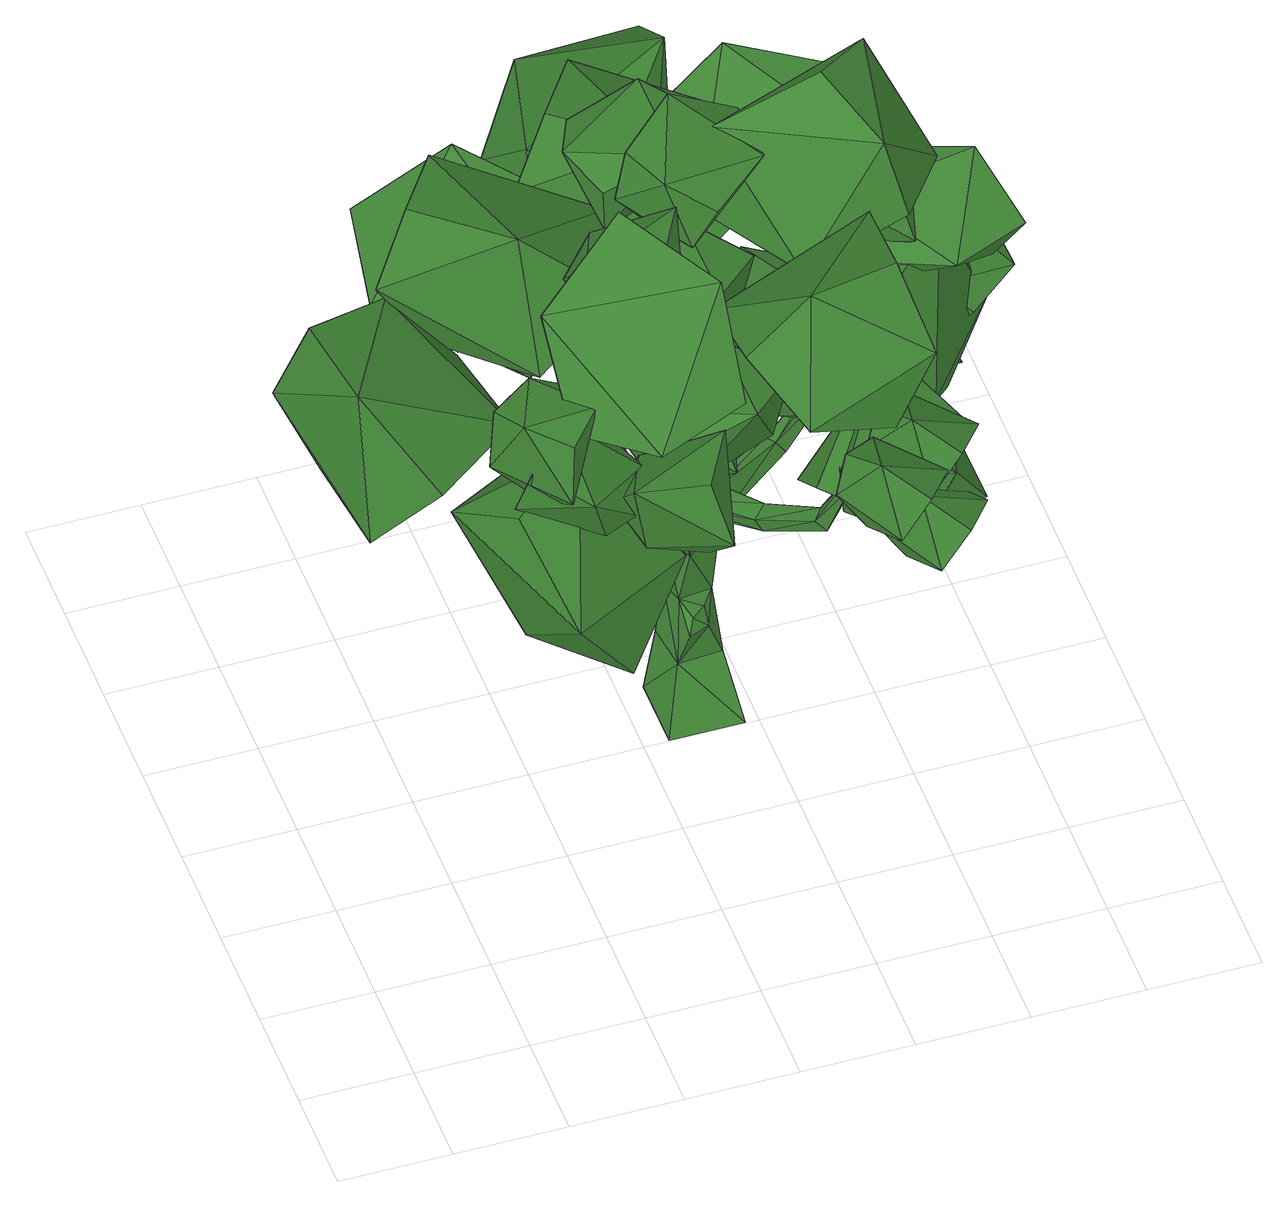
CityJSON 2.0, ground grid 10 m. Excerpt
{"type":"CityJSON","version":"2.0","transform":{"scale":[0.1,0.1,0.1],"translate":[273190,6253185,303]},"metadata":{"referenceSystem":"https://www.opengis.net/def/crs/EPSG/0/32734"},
"CityObjects":{
"tree1":{"type":"SolitaryVegetationObject","attributes":{"height":2.2,"width":0.18,"group":"standard","type":"broadleaf","footprint":[263520.44,6242772.45],"ground_height":17.25},"geometry":[{"type":"MultiSurface","lod":"2","boundaries":[[[0,1,2]],[[3,4,5]],[[0,6,7]],[[8,9,6]],[[9,10,11]],[[3,12,13]],[[2,8,0]],[[14,15,8]],[[15,16,10]],[[17,18,19]],[[2,20,14]],[[20,21,14]],[[22,16,21]],[[23,24,25]],[[7,20,1]],[[22,26,9]],[[9,23,22]],[[11,27,23]],[[28,29,30]],[[25,31,32]],[[33,34,35]],[[5,36,37]],[[38,39,40]],[[34,41,35]],[[28,38,34]],[[31,41,29]],[[39,42,43]],[[41,44,29]],[[29,39,30]],[[41,40,45]],[[46,42,47]],[[40,47,45]],[[39,46,40]],[[44,47,42]],[[48,49,50]],[[11,48,51]],[[11,12,3]],[[10,13,48]],[[52,53,54]],[[51,50,55]],[[12,55,52]],[[12,49,13]],[[56,57,58]],[[52,59,49]],[[49,56,50]],[[55,56,53]],[[60,57,61]],[[53,58,60]],[[53,61,54]],[[54,57,59]],[[62,63,64]],[[19,65,66]],[[67,65,62]],[[17,62,68]],[[10,17,32]],[[10,66,67]],[[16,19,66]],[[32,19,25]],[[64,69,70]],[[68,71,18]],[[18,63,65]],[[68,64,72]],[[70,73,74]],[[72,75,71]],[[63,75,69]],[[64,76,72]],[[73,77,74]],[[76,78,75]],[[75,73,69]],[[76,74,77]],[[79,80,81]],[[22,81,80]],[[9,79,6]],[[20,79,81]],[[82,83,84]],[[33,85,86]],[[33,28,34]],[[87,32,31]],[[33,36,88]],[[86,82,84]],[[27,37,82]],[[89,90,91]],[[82,92,93]],[[84,89,36]],[[37,89,92]],[[94,91,90]],[[89,95,92]],[[83,94,90]],[[93,95,94]],[[86,24,27]],[[86,85,24]],[[85,25,24]],[[5,87,88]],[[5,4,87]],[[4,32,87]],[[0,7,1]],[[0,8,6]],[[8,15,9]],[[9,15,10]],[[13,32,4]],[[4,3,13]],[[2,14,8]],[[14,21,15]],[[15,21,16]],[[17,68,18]],[[2,1,20]],[[20,22,21]],[[22,23,16]],[[25,16,23]],[[23,27,24]],[[7,6,20]],[[22,80,26]],[[9,11,23]],[[11,3,27]],[[28,31,29]],[[25,35,31]],[[35,25,85]],[[85,33,35]],[[37,3,5]],[[5,88,36]],[[38,30,39]],[[34,38,41]],[[28,30,38]],[[31,35,41]],[[39,44,42]],[[41,45,44]],[[29,44,39]],[[41,38,40]],[[46,43,42]],[[40,46,47]],[[39,43,46]],[[44,45,47]],[[48,13,49]],[[11,10,48]],[[11,51,12]],[[10,32,13]],[[52,55,53]],[[51,48,50]],[[12,51,55]],[[12,52,49]],[[56,59,57]],[[52,54,59]],[[49,59,56]],[[55,50,56]],[[60,58,57]],[[53,56,58]],[[53,60,61]],[[54,61,57]],[[62,65,63]],[[19,18,65]],[[67,66,65]],[[17,67,62]],[[10,67,17]],[[10,16,66]],[[16,25,19]],[[32,17,19]],[[64,63,69]],[[68,72,71]],[[18,71,63]],[[68,62,64]],[[70,69,73]],[[72,76,75]],[[63,71,75]],[[64,70,76]],[[73,78,77]],[[76,77,78]],[[75,78,73]],[[76,70,74]],[[79,26,80]],[[22,20,81]],[[9,26,79]],[[20,6,79]],[[82,93,83]],[[33,88,28]],[[28,88,31]],[[88,87,31]],[[33,84,36]],[[84,33,86]],[[86,27,82]],[[27,3,37]],[[89,83,90]],[[82,37,92]],[[84,83,89]],[[37,36,89]],[[94,95,91]],[[89,91,95]],[[83,93,94]],[[93,92,95]],[[96,97,98]],[[99,100,101]],[[102,103,104]],[[96,98,104]],[[105,106,107]],[[108,109,110]],[[111,112,113]],[[105,107,113]],[[114,115,116]],[[117,118,119]],[[120,121,122]],[[114,116,122]],[[123,124,125]],[[126,127,128]],[[129,130,131]],[[123,125,131]],[[132,133,134]],[[135,136,137]],[[138,139,140]],[[132,134,140]],[[141,142,143]],[[144,145,146]],[[147,148,149]],[[141,143,149]],[[150,151,152]],[[153,154,155]],[[156,157,158]],[[150,152,158]],[[159,160,161]],[[162,163,164]],[[165,166,167]],[[159,161,167]],[[168,169,170]],[[171,172,173]],[[174,175,176]],[[168,170,176]],[[177,178,179]],[[180,181,182]],[[183,184,185]],[[177,179,185]],[[186,187,188]],[[189,190,191]],[[192,193,194]],[[186,188,194]],[[195,196,197]],[[198,199,200]],[[201,202,203]],[[195,197,203]],[[204,205,206]],[[207,208,209]],[[210,211,212]],[[204,206,212]],[[213,214,215]],[[216,217,218]],[[219,220,221]],[[213,215,221]],[[222,223,224]],[[225,226,227]],[[228,229,230]],[[222,224,230]],[[231,232,233]],[[234,235,236]],[[237,238,239]],[[231,233,239]],[[240,241,242]],[[243,244,245]],[[246,247,248]],[[240,242,248]],[[249,250,251]],[[252,253,254]],[[255,256,257]],[[249,251,257]],[[258,259,260]],[[261,262,263]],[[264,265,266]],[[258,260,266]],[[267,268,269]],[[270,271,272]],[[273,274,275]],[[267,269,275]],[[276,277,278]],[[279,280,281]],[[282,283,284]],[[276,278,284]],[[285,286,287]],[[288,289,290]],[[291,292,293]],[[285,287,293]],[[294,295,296]],[[297,298,299]],[[300,301,302]],[[294,296,302]],[[303,304,305]],[[306,307,308]],[[309,310,311]],[[303,305,311]],[[312,313,314]],[[315,316,317]],[[318,319,320]],[[312,314,320]],[[321,322,323]],[[324,325,326]],[[327,328,329]],[[321,323,329]],[[330,331,332]],[[333,334,335]],[[336,337,338]],[[330,332,338]],[[339,340,341]],[[342,343,344]],[[345,346,347]],[[339,341,347]],[[348,349,350]],[[351,352,353]],[[354,355,356]],[[348,350,356]],[[357,358,359]],[[360,361,362]],[[363,364,365]],[[357,359,365]],[[366,367,368]],[[369,370,371]],[[372,373,374]],[[366,368,374]],[[375,376,377]],[[378,379,380]],[[381,382,383]],[[375,377,383]],[[384,385,386]],[[387,388,389]],[[390,391,392]],[[384,386,392]],[[393,394,395]],[[396,397,398]],[[399,400,401]],[[393,395,401]],[[402,403,404]],[[405,406,407]],[[408,409,410]],[[402,404,410]],[[411,412,413]],[[414,415,416]],[[417,418,419]],[[411,413,419]],[[419,416,417]],[[419,413,416]],[[413,414,416]],[[419,412,411]],[[419,418,412]],[[418,420,412]],[[416,418,417]],[[416,415,418]],[[415,420,418]],[[413,415,414]],[[413,412,415]],[[412,420,415]],[[410,407,408]],[[410,404,407]],[[404,405,407]],[[410,403,402]],[[410,409,403]],[[409,421,403]],[[407,409,408]],[[407,406,409]],[[406,421,409]],[[404,406,405]],[[404,403,406]],[[403,421,406]],[[401,398,399]],[[401,395,398]],[[395,396,398]],[[401,394,393]],[[401,400,394]],[[400,422,394]],[[398,400,399]],[[398,397,400]],[[397,422,400]],[[395,397,396]],[[395,394,397]],[[394,422,397]],[[392,389,390]],[[392,386,389]],[[386,387,389]],[[392,385,384]],[[392,391,385]],[[391,423,385]],[[389,391,390]],[[389,388,391]],[[388,423,391]],[[386,388,387]],[[386,385,388]],[[385,423,388]],[[383,380,381]],[[383,377,380]],[[377,378,380]],[[383,376,375]],[[383,382,376]],[[382,424,376]],[[380,382,381]],[[380,379,382]],[[379,424,382]],[[377,379,378]],[[377,376,379]],[[376,424,379]],[[374,371,372]],[[374,368,371]],[[368,369,371]],[[374,367,366]],[[374,373,367]],[[373,425,367]],[[371,373,372]],[[371,370,373]],[[370,425,373]],[[368,370,369]],[[368,367,370]],[[367,425,370]],[[365,362,363]],[[365,359,362]],[[359,360,362]],[[365,358,357]],[[365,364,358]],[[364,426,358]],[[362,364,363]],[[362,361,364]],[[361,426,364]],[[359,361,360]],[[359,358,361]],[[358,426,361]],[[356,353,354]],[[356,350,353]],[[350,351,353]],[[356,349,348]],[[356,355,349]],[[355,427,349]],[[353,355,354]],[[353,352,355]],[[352,427,355]],[[350,352,351]],[[350,349,352]],[[349,427,352]],[[347,344,345]],[[347,341,344]],[[341,342,344]],[[347,340,339]],[[347,346,340]],[[346,428,340]],[[344,346,345]],[[344,343,346]],[[343,428,346]],[[341,343,342]],[[341,340,343]],[[340,428,343]],[[338,335,336]],[[338,332,335]],[[332,333,335]],[[338,331,330]],[[338,337,331]],[[337,429,331]],[[335,337,336]],[[335,334,337]],[[334,429,337]],[[332,334,333]],[[332,331,334]],[[331,429,334]],[[329,326,327]],[[329,323,326]],[[323,324,326]],[[329,322,321]],[[329,328,322]],[[328,430,322]],[[326,328,327]],[[326,325,328]],[[325,430,328]],[[323,325,324]],[[323,322,325]],[[322,430,325]],[[320,317,318]],[[320,314,317]],[[314,315,317]],[[320,313,312]],[[320,319,313]],[[319,431,313]],[[317,319,318]],[[317,316,319]],[[316,431,319]],[[314,316,315]],[[314,313,316]],[[313,431,316]],[[311,308,309]],[[311,305,308]],[[305,306,308]],[[311,304,303]],[[311,310,304]],[[310,432,304]],[[308,310,309]],[[308,307,310]],[[307,432,310]],[[305,307,306]],[[305,304,307]],[[304,432,307]],[[302,299,300]],[[302,296,299]],[[296,297,299]],[[302,295,294]],[[302,301,295]],[[301,433,295]],[[299,301,300]],[[299,298,301]],[[298,433,301]],[[296,298,297]],[[296,295,298]],[[295,433,298]],[[293,290,291]],[[293,287,290]],[[287,288,290]],[[293,286,285]],[[293,292,286]],[[292,434,286]],[[290,292,291]],[[290,289,292]],[[289,434,292]],[[287,289,288]],[[287,286,289]],[[286,434,289]],[[284,281,282]],[[284,278,281]],[[278,279,281]],[[284,277,276]],[[284,283,277]],[[283,435,277]],[[281,283,282]],[[281,280,283]],[[280,435,283]],[[278,280,279]],[[278,277,280]],[[277,435,280]],[[275,272,273]],[[275,269,272]],[[269,270,272]],[[275,268,267]],[[275,274,268]],[[274,436,268]],[[272,274,273]],[[272,271,274]],[[271,436,274]],[[269,271,270]],[[269,268,271]],[[268,436,271]],[[266,263,264]],[[266,260,263]],[[260,261,263]],[[266,259,258]],[[266,265,259]],[[265,437,259]],[[263,265,264]],[[263,262,265]],[[262,437,265]],[[260,262,261]],[[260,259,262]],[[259,437,262]],[[257,254,255]],[[257,251,254]],[[251,252,254]],[[257,250,249]],[[257,256,250]],[[256,438,250]],[[254,256,255]],[[254,253,256]],[[253,438,256]],[[251,253,252]],[[251,250,253]],[[250,438,253]],[[248,245,246]],[[248,242,245]],[[242,243,245]],[[248,241,240]],[[248,247,241]],[[247,439,241]],[[245,247,246]],[[245,244,247]],[[244,439,247]],[[242,244,243]],[[242,241,244]],[[241,439,244]],[[239,236,237]],[[239,233,236]],[[233,234,236]],[[239,232,231]],[[239,238,232]],[[238,440,232]],[[236,238,237]],[[236,235,238]],[[235,440,238]],[[233,235,234]],[[233,232,235]],[[232,440,235]],[[230,227,228]],[[230,224,227]],[[224,225,227]],[[230,223,222]],[[230,229,223]],[[229,441,223]],[[227,229,228]],[[227,226,229]],[[226,441,229]],[[224,226,225]],[[224,223,226]],[[223,441,226]],[[221,218,219]],[[221,215,218]],[[215,216,218]],[[221,214,213]],[[221,220,214]],[[220,442,214]],[[218,220,219]],[[218,217,220]],[[217,442,220]],[[215,217,216]],[[215,214,217]],[[214,442,217]],[[212,209,210]],[[212,206,209]],[[206,207,209]],[[212,205,204]],[[212,211,205]],[[211,443,205]],[[209,211,210]],[[209,208,211]],[[208,443,211]],[[206,208,207]],[[206,205,208]],[[205,443,208]],[[203,200,201]],[[203,197,200]],[[197,198,200]],[[203,196,195]],[[203,202,196]],[[202,444,196]],[[200,202,201]],[[200,199,202]],[[199,444,202]],[[197,199,198]],[[197,196,199]],[[196,444,199]],[[194,191,192]],[[194,188,191]],[[188,189,191]],[[194,187,186]],[[194,193,187]],[[193,445,187]],[[191,193,192]],[[191,190,193]],[[190,445,193]],[[188,190,189]],[[188,187,190]],[[187,445,190]],[[185,182,183]],[[185,179,182]],[[179,180,182]],[[185,178,177]],[[185,184,178]],[[184,446,178]],[[182,184,183]],[[182,181,184]],[[181,446,184]],[[179,181,180]],[[179,178,181]],[[178,446,181]],[[176,173,174]],[[176,170,173]],[[170,171,173]],[[176,169,168]],[[176,175,169]],[[175,447,169]],[[173,175,174]],[[173,172,175]],[[172,447,175]],[[170,172,171]],[[170,169,172]],[[169,447,172]],[[167,164,165]],[[167,161,164]],[[161,162,164]],[[167,160,159]],[[167,166,160]],[[166,448,160]],[[164,166,165]],[[164,163,166]],[[163,448,166]],[[161,163,162]],[[161,160,163]],[[160,448,163]],[[158,155,156]],[[158,152,155]],[[152,153,155]],[[158,151,150]],[[158,157,151]],[[157,449,151]],[[155,157,156]],[[155,154,157]],[[154,449,157]],[[152,154,153]],[[152,151,154]],[[151,449,154]],[[149,146,147]],[[149,143,146]],[[143,144,146]],[[149,142,141]],[[149,148,142]],[[148,450,142]],[[146,148,147]],[[146,145,148]],[[145,450,148]],[[143,145,144]],[[143,142,145]],[[142,450,145]],[[140,137,138]],[[140,134,137]],[[134,135,137]],[[140,133,132]],[[140,139,133]],[[139,451,133]],[[137,139,138]],[[137,136,139]],[[136,451,139]],[[134,136,135]],[[134,133,136]],[[133,451,136]],[[131,128,129]],[[131,125,128]],[[125,126,128]],[[131,124,123]],[[131,130,124]],[[130,452,124]],[[128,130,129]],[[128,127,130]],[[127,452,130]],[[125,127,126]],[[125,124,127]],[[124,452,127]],[[122,119,120]],[[122,116,119]],[[116,117,119]],[[122,115,114]],[[122,121,115]],[[121,453,115]],[[119,121,120]],[[119,118,121]],[[118,453,121]],[[116,118,117]],[[116,115,118]],[[115,453,118]],[[113,110,111]],[[113,107,110]],[[107,108,110]],[[113,106,105]],[[113,112,106]],[[112,454,106]],[[110,112,111]],[[110,109,112]],[[109,454,112]],[[107,109,108]],[[107,106,109]],[[106,454,109]],[[104,101,102]],[[104,98,101]],[[98,99,101]],[[104,97,96]],[[104,103,97]],[[103,455,97]],[[101,103,102]],[[101,100,103]],[[100,455,103]],[[98,100,99]],[[98,97,100]],[[97,455,100]]]}]}
},
"vertices":[
[388,367,4],[322,301,4],[322,367,4],[370,331,247],[365,343,247],[366,331,258],[378,329,64],[388,301,4],[373,374,63],[374,345,122],[362,355,210],[376,330,212],[434,359,258],[429,371,254],[333,369,63],[366,370,123],[336,356,183],[352,390,237],[334,440,278],[342,383,234],[338,326,64],[337,362,123],[342,335,129],[349,327,183],[343,324,239],[337,335,237],[362,329,120],[352,316,241],[325,332,324],[260,344,404],[263,333,411],[316,346,319],[356,350,243],[344,316,261],[313,322,317],[304,335,312],[396,276,277],[405,276,262],[259,324,401],[155,333,389],[153,326,380],[255,335,394],[99,337,421],[101,334,423],[154,342,382],[152,335,373],[99,331,420],[97,334,418],[438,373,241],[470,372,304],[482,374,300],[443,360,243],[471,363,307],[466,351,364],[455,350,368],[484,364,302],[465,360,363],[512,364,409],[515,364,407],[454,359,366],[516,361,408],[513,361,410],[355,452,259],[328,492,265],[347,494,265],[330,448,258],[341,393,210],[356,393,220],[349,442,280],[333,526,246],[350,528,246],[331,496,281],[342,497,281],[331,575,271],[340,576,272],[336,531,260],[345,532,261],[337,573,279],[332,572,278],[363,321,105],[349,319,119],[344,312,106],[391,264,258],[419,215,306],[384,265,272],[338,324,248],[347,315,251],[359,341,256],[360,330,268],[428,226,309],[436,191,365],[441,197,366],[439,220,301],[428,209,298],[441,188,363],[447,193,364],[597,390,446],[562,318,517],[613,350,376],[563,302,334],[528,226,401],[504,356,325],[464,397,384],[425,325,453],[531,430,417],[166,383,421],[178,277,436],[116,393,358],[41,362,348],[48,256,360],[10,393,417],[38,382,493],[45,277,510],[113,410,478],[253,217,446],[286,150,370],[195,265,413],[127,241,375],[156,175,296],[98,196,436],[136,134,474],[165,63,399],[202,176,496],[469,153,646],[479,253,609],[389,135,650],[335,141,590],[340,241,551],[374,92,538],[451,101,511],[460,199,469],[486,102,585],[319,95,586],[314,143,682],[242,81,561],[182,136,555],[172,185,649],[221,186,505],[293,222,517],[288,274,611],[335,153,530],[469,251,345],[404,214,360],[494,265,396],[507,229,440],[443,191,458],[540,193,408],[525,165,360],[462,124,376],[509,211,330],[538,387,540],[603,349,555],[538,401,484],[545,365,438],[611,327,449],[502,329,452],[494,300,502],[557,260,515],[495,347,536],[190,373,421],[112,445,436],[235,398,358],[271,470,348],[197,546,360],[315,467,417],[286,457,493],[212,532,510],[248,387,478],[257,592,421],[316,680,436],[287,551,358],[364,526,348],[428,611,360],[368,482,417],[353,509,493],[417,594,510],[278,537,478],[482,372,468],[383,411,483],[515,411,405],[523,491,395],[426,535,407],[564,504,464],[541,484,540],[445,528,557],[530,405,525],[374,553,508],[448,477,522],[328,532,444],[287,461,435],[358,381,446],[244,467,504],[273,475,579],[343,396,597],[316,543,564],[233,491,500],[306,414,515],[187,469,437],[146,399,427],[216,319,439],[103,404,496],[132,413,572],[202,333,589],[175,481,557],[467,342,690],[378,360,638],[500,277,658],[518,266,581],[432,282,526],[564,330,574],[543,405,589],[458,426,533],[521,393,664],[313,653,368],[225,620,325],[346,591,405],[364,521,373],[278,483,329],[410,550,315],[389,603,260],[304,568,212],[367,659,311],[302,354,638],[353,396,651],[293,354,587],[328,345,550],[380,387,560],[342,299,567],[360,287,614],[413,326,626],[320,306,640],[360,338,458],[411,380,471],[352,339,408],[386,329,371],[438,371,380],[400,283,388],[418,271,434],[471,311,446],[378,290,461],[261,438,454],[312,480,467],[253,438,404],[287,429,367],[339,470,376],[301,382,384],[319,370,431],[372,410,442],[279,390,457],[249,483,362],[307,497,393],[229,527,346],[252,561,316],[310,578,344],[262,529,277],[288,485,280],[348,499,307],[259,464,316],[283,354,597],[346,353,622],[263,400,608],[282,446,596],[345,449,621],[286,438,546],[311,400,522],[375,401,544],[287,362,546],[283,146,493],[346,145,518],[263,192,504],[282,238,492],[345,240,517],[286,230,442],[311,191,418],[375,192,441],[287,153,443],[283,240,541],[346,239,566],[263,286,552],[282,332,541],[345,335,565],[286,324,490],[311,286,466],[375,286,489],[287,247,491],[216,133,470],[220,88,520],[251,169,478],[301,162,486],[309,118,537],[310,136,442],[287,93,426],[293,47,475],[239,112,429],[453,370,524],[457,325,575],[488,406,533],[538,399,541],[546,356,592],[547,373,497],[524,331,481],[530,284,530],[476,349,484],[234,311,554],[238,266,605],[269,347,563],[319,340,570],[327,297,621],[328,315,527],[305,272,511],[311,226,560],[257,290,513],[275,300,378],[279,256,428],[310,336,386],[360,329,394],[367,286,445],[369,304,350],[346,261,334],[352,215,383],[298,279,336],[365,248,467],[369,203,517],[401,284,475],[451,277,483],[458,234,534],[460,251,439],[436,209,423],[443,162,472],[388,227,426],[241,463,372],[245,419,422],[276,500,380],[327,493,388],[334,449,439],[335,467,344],[312,424,328],[318,378,377],[264,443,331],[469,204,434],[527,178,412],[432,191,400],[420,144,384],[476,116,360],[411,124,431],[443,123,471],[501,94,450],[451,174,472],[449,146,492],[466,104,512],[480,167,482],[509,156,460],[527,114,479],[487,146,430],[459,121,429],[475,78,447],[438,138,456],[449,123,425],[466,81,446],[480,144,416],[509,133,394],[527,91,413],[487,123,363],[459,98,363],[475,55,381],[438,115,390],[400,79,517],[417,37,537],[431,100,507],[460,89,485],[478,47,504],[438,79,455],[410,54,454],[426,11,472],[389,71,481],[324,160,506],[273,139,526],[314,185,470],[285,219,467],[233,199,486],[303,243,500],[310,230,542],[260,211,564],[335,194,532],[228,105,476],[187,89,514],[208,124,441],[179,157,441],[135,142,478],[205,186,463],[225,181,502],[183,167,541],[246,143,492],[590,314,401],[637,348,409],[559,326,430],[542,367,436],[587,403,446],[529,373,394],[554,371,358],[599,407,365],[569,329,364],[547,290,383],[581,316,344],[543,317,418],[528,359,417],[562,389,379],[489,350,398],[483,330,358],[515,358,318],[505,293,369],[173,101,575],[169,94,517],[203,133,583],[203,174,567],[201,170,509],[162,185,581],[124,164,573],[119,160,515],[137,124,588],[161,139,480],[571,371,324],[634,407,412],[144,124,532],[226,171,537],[450,7,516],[499,51,424],[499,74,491],[534,113,394],[302,390,441],[427,174,537],[336,226,447],[295,237,624],[514,296,594],[277,59,539],[391,287,554],[391,193,506],[391,401,610],[356,533,364],[371,477,435],[470,378,439],[412,393,619],[219,537,263],[373,367,535],[282,310,522],[424,373,530],[362,516,491],[423,677,444],[130,550,444],[627,290,514],[400,154,408],[254,229,702],[431,288,521],[220,90,311],[95,209,444],[484,247,496]
]}
